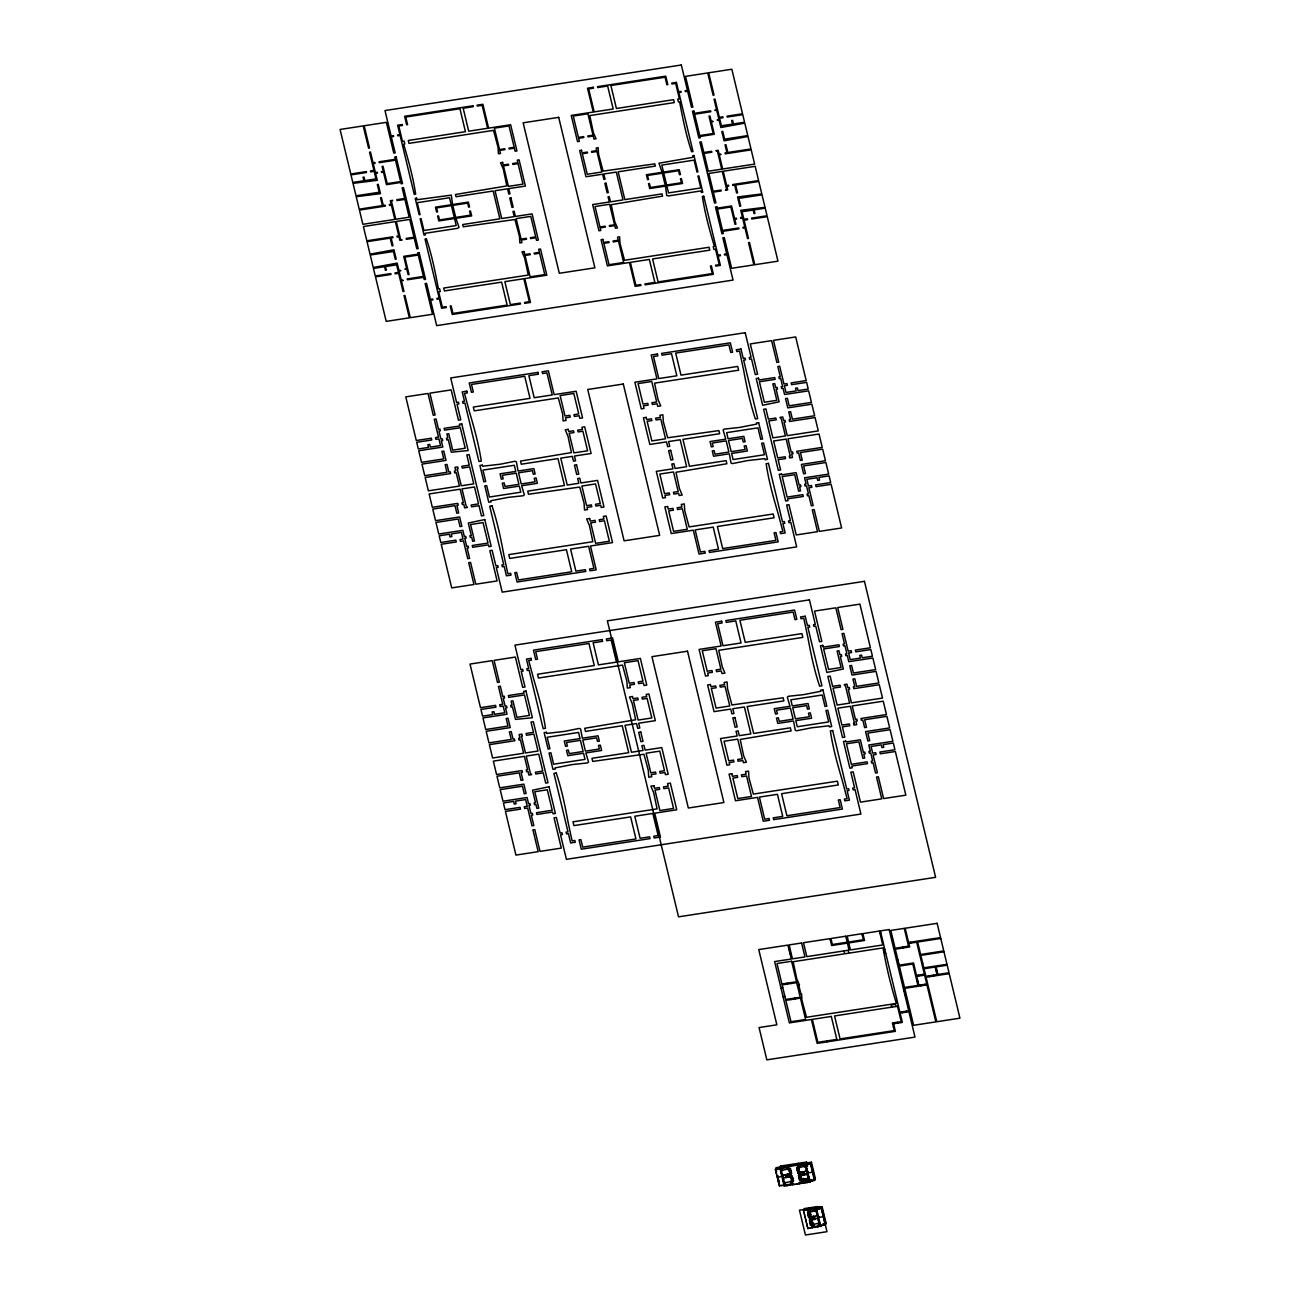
<?xml version="1.0" encoding="UTF-8"?>
<svg xmlns="http://www.w3.org/2000/svg" width="1300" height="1300" viewBox="0 0 1300 1300"><rect width="100%" height="100%" fill="white"/><g stroke="black" fill="none" stroke-linecap="round" stroke-linejoin="round"><path stroke-width="1.5" d="M792.74 1182.984L792.334 1183.91L779.35 1185.844L775.385 1169.366L776.23 1167.644L811.444 1162.233L815.392 1178.71L814.548 1180.432L801.58 1182.431L802.003 1181.57M775.791 1171.04L775.97 1171.82M776.214 1170.179L776.392 1170.959M777.303 1169.074L778.115 1168.944M777.725 1168.212L778.538 1168.082M776.279 1173.104L776.474 1173.884M807.592 1166.246L806.585 1162.054L780.65 1166.035L779.805 1167.774L784.192 1186.023L810.128 1182.041L810.761 1179.425L809.851 1181.164M776.783 1175.151L776.961 1175.931M780.894 1168.521L781.788 1166.783M781.235 1168.472L782.048 1168.342M781.658 1167.611L782.47 1167.481M782.6 1166.539L783.413 1166.409M778.212 1175.882L777.367 1177.605L782.421 1176.029M781.852 1169.659L781.43 1170.52L790.644 1168.31M780.91 1172.389L781.105 1173.169M781.722 1170.471L782.519 1170.358M777.774 1179.279L777.952 1180.059M785.379 1166.116L786.191 1165.986M778.261 1181.342L778.456 1182.122M778.684 1180.481L778.879 1181.245M782.194 1173.689L782.372 1174.469M778.765 1183.39L778.944 1184.17M783.023 1174.55L782.6 1175.411L791.83 1173.201M782.827 1176.37L783.023 1177.15M787.816 1165.856L787.442 1169.594L787.865 1168.733M787.247 1167.546L788.06 1167.416M787.686 1166.685L788.499 1166.555M779.35 1185.844L779.773 1184.983M783.673 1177.231L783.25 1178.092L792.464 1175.866M782.892 1180.628L783.087 1181.408M783.477 1179.035L783.656 1179.815M790.481 1165.32L791.294 1165.206M788.84 1169.382L789.262 1168.521M781.251 1185.551L782.064 1185.421M787.426 1173.884L787.654 1177.41L788.076 1176.549M787.41 1174.68L788.222 1174.55M791.082 1170.081L789.262 1171.154L789.685 1170.293M787.231 1175.688L787.426 1176.467M789.555 1171.121L790.367 1170.991M784.842 1182.122L784.42 1182.984L793.65 1180.774M789.051 1173.624L789.262 1177.166L789.685 1176.305M792.48 1178.515L791.082 1178.726L790.01 1171.641M784.712 1182.935L785.525 1182.821M789.88 1172.454L790.985 1171.722M783.981 1185.129L784.404 1184.267M790.725 1171.219L790.692 1172.324M784.03 1185.129L785.151 1184.398M788.044 1177.345L788.856 1177.231M784.192 1186.023L784.615 1185.161M785.33 1184.121L784.842 1184.999L780.942 1168.521M790.01 1174.274L790.433 1173.413M791.408 1171.414L789.587 1172.503M785.2 1184.95L786.012 1184.82M795.113 1164.621L795.925 1164.491M790.238 1175.233L790.433 1175.996M790.66 1176.955L791.082 1176.094M786.565 1185.665L787.378 1185.535M791.082 1178.726L791.505 1177.865M791.375 1178.694L792.188 1178.564M807.121 1170.845L797.891 1173.071L797.144 1167.303M797.908 1165.905L798.72 1165.791M798.33 1165.044L799.142 1164.914M790.871 1181.196L790.92 1184.072L791.359 1183.195M792.951 1183.878L792.529 1184.739L791.83 1179.197M789.344 1185.226L790.156 1185.112M791.7 1180.026L792.805 1179.295M792.545 1178.791L792.903 1177.654M797.566 1169.09L797.144 1169.951L798.525 1169.74L797.404 1165.06L798.249 1163.337L797.615 1165.954L810.582 1163.955L811.444 1162.233M798.102 1167.953L798.525 1167.091M800.069 1164.085L799.012 1165.743L799.484 1167.741L799.923 1166.88M800.199 1163.825L801.011 1163.711M792.512 1179.896L792.837 1178.19M797.209 1170.227L798.541 1169.171M791.83 1181.846L792.253 1180.985M793.227 1178.986L791.408 1180.075M797.891 1170.422L797.452 1171.284L799.273 1170.211M791.212 1184.024L792.025 1183.894M797.745 1171.235L798.558 1171.121M798.233 1169.789L798.947 1168.879M797.891 1173.071L798.314 1172.21M802.977 1163.403L803.79 1163.289M799.273 1172.86L799.695 1171.983M809.364 1177.556L808.503 1179.279L799.711 1180.644L798.525 1175.736L800.345 1174.664L800.767 1176.451L799.386 1176.663M799.5 1173.803L799.695 1174.582M794.446 1184.446L795.259 1184.332M803.936 1164.979L804.733 1164.865M804.359 1164.118L805.171 1163.987M801.092 1171.771L801.304 1175.314L801.742 1174.453M799.516 1177.979L799.484 1175.655L799.939 1177.118M799.061 1176.516L800.442 1176.305L800.442 1173.656M801.076 1172.584L801.889 1172.454M799.029 1177.8L799.809 1175.801L801.206 1175.574L800.767 1173.803L799.923 1175.525M804.408 1166.994L805.22 1166.864M806.585 1162.054L805.74 1163.776L810.128 1182.041M799.207 1178.58L799.809 1176.987M802.717 1171.528L802.929 1175.07L803.351 1174.193M805.903 1164.686L806.812 1162.947M796.754 1184.089L797.566 1183.975M800.361 1176.744L799.273 1178.856L801.515 1176.922L800.134 1177.134M800.491 1176.484L800.865 1175.444M799.565 1178.807L800.378 1178.694M799.988 1177.946L801.206 1175.574M805.935 1165.954L796.705 1168.164M801.71 1175.249L802.523 1175.119M802.523 1173.331L802.701 1174.111M800.8 1177.816L801.19 1176.776L799.549 1176.874M799.711 1180.644L800.556 1178.905L799.386 1174.014M807.869 1164.378L808.681 1164.247M808.291 1163.516L809.104 1163.386M799.077 1183.731L799.89 1183.618M807.852 1172.519L808.6 1178.271L801.19 1179.425L801.19 1176.776M801.092 1180.432L801.954 1178.694L802.636 1181.586M806.845 1168.408L807.04 1169.188M806.276 1169.984L806.455 1170.764M803.335 1178.483L802.961 1182.22L803.335 1178.483L800.556 1178.905M801.872 1182.382L802.685 1182.253M806.91 1172.665L807.105 1173.445M810.989 1165.629L811.184 1166.409M808.356 1172.047L807.934 1172.909L812.565 1172.194L813.41 1170.471M807.56 1175.33L807.739 1176.11M811.476 1167.693L811.671 1168.472M804.164 1182.951L804.976 1182.837M811.98 1169.74L812.159 1170.52M807.414 1179.457L808.226 1179.328M807.836 1178.596L808.941 1177.865M808.827 1176.646L808.649 1178.466M806.942 1182.529L807.755 1182.399M807.885 1181.456L808.697 1181.326M809.835 1179.555L808.99 1181.294L805.025 1164.816L805.886 1163.078L806.358 1165.092M812.971 1173.868L813.15 1174.648M813.459 1175.931L813.654 1176.711M811.834 1180.855L812.63 1180.725M813.962 1177.979L814.141 1178.759M821.259 1225.705L807.869 1228.565L803.481 1210.3L804.326 1208.578L817.294 1206.579L816.595 1209.211M803.936 1212.201L804.115 1212.981M805.383 1210.007L806.195 1209.878M805.805 1209.146L806.617 1209.016M804.472 1214.476L804.668 1215.256M805.025 1216.767L805.22 1217.547M809.169 1208.756L808.324 1210.479L821.291 1208.496L822.136 1206.757L809.169 1208.756L808.957 1207.862L808.129 1209.65L809.234 1214.265L807.836 1214.476L808.275 1213.615M817.814 1215.386L808.6 1217.596L807.836 1211.844M808.616 1210.43L809.429 1210.316M805.577 1219.043L805.773 1219.822M808.811 1212.494L809.234 1211.616M810.778 1208.626L809.705 1210.267L810.192 1212.266L810.615 1211.405M810.908 1208.366L811.72 1208.236M808.584 1214.947L808.161 1215.809L809.981 1214.736M809.656 1213.404L809.494 1215.321L809.591 1213.94M806.13 1221.318L806.309 1222.097M808.6 1217.596L809.023 1216.735M813.686 1207.944L814.499 1207.814M806.683 1223.609L806.861 1224.389M809.981 1217.385L810.404 1216.524M819.634 1222.959L810.404 1225.169L809.656 1219.4M810.209 1218.328L810.404 1219.108M814.629 1209.52L815.441 1209.39M811.801 1216.312L812.012 1219.839L812.435 1218.977M807.219 1225.884L807.414 1226.664M816.579 1207.619L815.734 1209.341L819.699 1225.819L820.121 1224.957M810.095 1221.188L809.656 1222.049L811.476 1220.976M810.631 1220.05L811.054 1219.189M817.294 1206.579L816.449 1208.318L820.836 1226.566M815.116 1211.519L815.929 1211.389M813.41 1216.053L813.637 1219.595L814.06 1218.734M810.404 1222.52L809.981 1223.381L811.801 1222.309M813.28 1216.881L814.092 1216.751M807.869 1228.565L808.291 1227.704M816.644 1210.479L807.414 1212.705M810.404 1225.169L810.842 1224.307M818.577 1208.903L819.374 1208.789M809.77 1228.273L810.582 1228.142M813.93 1219.546L814.742 1219.416M811.801 1224.957L812.224 1224.096M816.985 1214.525L817.164 1215.305M812.289 1227.021L812.711 1226.095M813.621 1223.885L813.67 1226.745L814.092 1225.884M812.565 1226.908L813.378 1226.794M812.923 1226.989L812.5 1227.85L811.379 1223.17M817.619 1217.19L817.814 1217.97M821.697 1210.154L821.876 1210.934M818.464 1218.051L809.234 1220.278M819.065 1216.572L818.642 1217.434L823.274 1216.719L824.119 1214.996M818.269 1219.871L818.447 1220.635M822.185 1212.217L822.38 1212.997M814.872 1227.476L815.685 1227.362M822.689 1214.281L822.867 1215.061M818.106 1223.983L818.919 1223.852M817.651 1227.054L818.464 1226.94M818.594 1225.981L819.406 1225.868M823.68 1218.392L823.859 1219.172M820.56 1225.689L821.048 1224.811M824.168 1220.456L824.363 1221.236M822.526 1225.38L823.339 1225.266M824.655 1222.52L824.85 1223.3M822.136 1206.757L826.101 1223.235L825.256 1224.957L812.289 1226.956M830.472 940.648L831.399 940.501M862.436 935.74L863.362 935.594M879.905 933.042L880.831 932.913M789.067 949.78L790.238 949.601M790.026 953.794L791.196 953.615M884.764 949.26L883.837 949.406L884.812 953.404L885.739 953.274M918.564 949.975L919.49 949.829M919.523 953.972L920.449 953.842M896.496 960.05L897.877 959.839M897.455 964.064L898.836 963.852M921.765 963.3L922.691 963.154M780.91 987.789L782.746 987.496M797.371 985.254L799.451 984.929L796.786 978.884L793.146 961.724L883.009 947.911C886.649 968.029 890.419 983.694 896.35 1003.454L806.504 1017.266L801.938 1000.252L801.596 993.834L799.5 994.159M922.724 967.314L923.65 967.167M936 970.596L936.926 970.45M783.055 996.694L784.891 996.401M916.987 981.37L917.914 981.224M903.874 990.779L905.271 990.568M904.833 994.776L906.23 994.565M929.533 995.605L930.459 995.459M930.491 999.619L931.417 999.472M893.555 1023.766L902.346 1022.417L900.104 1013.057L908.911 1011.709L915.005 1037.091L766.837 1059.858L759.07 1027.553L776.847 1024.822L758.761 949.585L787.946 945.1L791.294 959.01L774.621 961.577L789.36 1022.905L811.411 1019.509L817.131 1043.364L895.375 1031.339L893.344 1022.873M781.609 1167.059L780.504 1167.79L780.227 1166.896M781.186 1167.92L780.081 1168.651L780.65 1166.035M775.385 1169.366L788.352 1167.384L788.986 1164.751L788.158 1166.539L789.262 1171.154M800.02 1174.517L807.43 1173.38M798.525 1175.736L807.332 1174.388M798.964 1177.524L801.109 1177.215M799.37 1177.849L800.767 1177.638L801.19 1179.425M799.711 1177.995L801.092 1177.784L801.515 1179.555M808.941 1178.418L800.134 1179.766L798.947 1174.875M802.425 1180.693L807.43 1179.929M805.334 1181.05L814.97 1179.571L811.005 1163.094L775.808 1168.505L776.604 1171.804M798.509 1183.033L802.214 1182.447L801.791 1183.325L800.67 1178.645M807.219 1181.684L810.55 1181.18L810.339 1180.286M803.481 1210.3L821.714 1207.619L825.679 1224.096M809.819 1213.615L810.631 1213.501L809.526 1214.216M811.346 1221.789L812.451 1221.057L811.314 1222.894L811.411 1221.513M823.014 1223.706L826.101 1223.235M937.901 974.464L936.081 966.891L947.196 965.185L949.016 972.758L925.86 976.316L924.04 968.744L935.155 967.038L936.975 974.61M933.498 975.146L933.709 976.04M929.321 975.78L929.549 976.674M914.615 941.557L914.826 942.451M922.545 974.513L922.756 975.406M924.901 984.311L925.112 985.205M910.455 942.208L910.666 943.101M918.369 975.163L918.58 976.056M920.725 984.961L920.936 985.839M918.873 985.237L916.727 976.333L924.609 975.13L926.754 984.035L904.508 987.447L899.373 966.079L912.811 964.015L917.946 985.384M907.14 946.416L907.351 947.294M902.964 947.05L903.191 947.944M906.376 1011.173L906.587 1012.066M902.2 1011.806L902.428 1012.7M895.895 1006.525L895.359 1004.299L891.182 1004.932L891.719 1007.159M897.504 1022.239L897.715 1023.116M848.153 950.267L848.689 952.494M843.992 950.917L844.529 953.144M826.881 1040.943L827.092 1041.836M822.705 1041.576L822.916 1042.47M798.753 985.042L800.898 993.947M791.31 982.556L791.521 983.45M795.015 998.01L795.226 998.904M787.134 983.19L787.345 984.084M790.855 998.66L791.066 999.554M810.582 1163.955L814.548 1180.432M806.163 1162.915L806.374 1163.809M816.871 1207.44L817.082 1208.334M808.535 1176.76L809.413 1180.432M803.904 1172.145L804.554 1174.81M814.613 1216.67L815.262 1219.351M802.913 1179.344L803.4 1181.359M797.826 1164.199L798.038 1165.092M808.535 1208.724L808.746 1209.618M798.85 1171.072L800.345 1177.312M809.559 1215.597L811.054 1221.837M790.221 1169.171L791.408 1174.062M792.041 1176.744L793.227 1181.635M788.564 1165.629L788.645 1166.717M785.379 1174.989L786.029 1177.67M777.79 1176.744L779.383 1183.341M810.144 1214.947L810.956 1214.834L810.144 1214.947M811.964 1222.52L812.776 1222.406L811.964 1222.52M681.346 65L384.995 110.549L391.089 135.931L393.412 135.574L393.624 136.468L391.3 136.825L395.168 152.847L393.77 153.075L386.392 122.346L364.146 125.759L369.509 148.021L368.582 148.168L363.22 125.905L340.064 129.464L350.773 173.989L366.291 171.6L366.502 172.494L350.984 174.882L352.804 182.455L363.919 180.749L363.074 177.19L364 177.044L364.845 180.602L375.96 178.896L374.14 171.324L370.679 171.86L370.451 170.966L373.929 170.43L369.541 152.181L370.467 152.035L373.035 162.727L374.887 162.435L375.099 163.329L373.246 163.605L375.391 172.51L377.244 172.234L377.455 173.127L375.602 173.404L377.276 180.326L353.015 183.349L356.021 195.812L379.178 192.254L377.309 184.486L378.235 184.34L380.477 193.668L356.233 196.706L359.223 209.17L382.395 205.611L380.51 197.811L381.436 197.665L383.321 205.465L385.174 205.189L385.385 206.082L359.45 210.064L362.863 224.315L394.826 219.391L391.398 205.156L389.545 205.433L389.334 204.539L391.186 204.263L390.325 200.704L392.649 200.346L391.479 201.451L395.752 219.261L409.191 217.197L404.901 199.388L397.036 200.59L396.809 199.696L404.69 198.494L402.123 187.801L403.504 187.59L418.177 248.592L416.78 248.804L414.213 238.127L406.348 239.33L406.136 238.436L414.001 237.234L409.727 219.424L396.289 221.488L400.562 239.297L402.171 239.98L399.864 240.321L399.002 236.762L397.15 237.055L396.939 236.161L398.791 235.869L395.363 221.618L363.399 226.541L366.827 240.793L392.762 236.795L392.974 237.689L391.121 237.981L393.006 245.781L392.08 245.928L390.195 238.111L367.039 241.686L370.045 254.15L393.965 249.779L396.207 259.106L395.281 259.252L393.412 251.485L370.256 255.044L373.246 267.507L397.166 263.12L398.84 270.043L400.904 270.644L399.051 270.936L401.196 279.841L403.26 280.442L401.408 280.719L403.975 291.411L403.049 291.558L398.661 273.293L395.184 273.829L394.973 272.935L398.45 272.399L396.63 264.842L385.515 266.549L386.36 270.108L385.434 270.254L384.589 266.695L373.457 268.401L375.277 275.974L390.796 273.585L391.007 274.479L375.505 276.851L386.197 321.392L409.354 317.834L404.007 295.555L404.934 295.425L410.28 317.688L432.526 314.275L425.132 283.546L426.53 283.335L430.381 299.358L432.689 299L432.9 299.894L430.593 300.251L436.686 325.634L733.038 280.085L726.944 254.703L724.62 255.06L724.409 254.166L726.716 253.809L722.865 237.77L724.262 237.559L731.64 268.287L753.886 264.875L748.524 242.613L749.45 242.466L754.812 264.729L777.969 261.17L767.26 216.645L751.741 219.018L751.53 218.14L767.049 215.751L765.229 208.179L754.114 209.885L754.959 213.444L754.033 213.59L753.188 210.031L742.072 211.738L743.892 219.31L747.354 218.774L747.581 219.668L744.104 220.204L748.491 238.453L747.565 238.599L744.997 227.906L743.145 228.199L742.934 227.305L744.786 227.012L742.641 218.107L740.789 218.4L740.577 217.506L742.43 217.23L740.756 210.307L765.017 207.285L762.011 194.821L738.855 198.38L740.724 206.148L739.798 206.294L737.555 196.966L761.8 193.928L758.81 181.464L735.637 185.023L737.523 192.822L736.596 192.969L734.711 185.169L732.859 185.445L732.648 184.551L758.582 180.57L755.17 166.319L723.206 171.226L726.635 185.477L728.488 185.201L728.699 186.095L726.846 186.371L727.707 189.93L725.384 190.287L726.554 189.183L722.28 171.373L708.841 173.436L713.131 191.246L720.996 190.044L721.224 190.938L713.342 192.14L715.91 202.832L714.529 203.044L699.855 142.041L701.253 141.83L703.82 152.506L711.685 151.304L711.896 152.197L704.031 153.4L708.305 171.21L721.744 169.146L717.454 151.336L715.861 150.654L718.169 150.296L719.03 153.871L721.094 154.472L719.241 154.749L722.67 169L754.634 164.093L751.205 149.841L725.27 153.839L725.059 152.945L726.911 152.653L725.026 144.852L725.952 144.706L727.837 152.506L750.994 148.947L747.988 136.484L724.067 140.839L721.825 131.528L722.751 131.381L724.62 139.149L747.776 135.59L744.786 123.126L720.866 127.514L719.192 120.591L717.129 119.99L718.981 119.697L716.836 110.793L714.773 110.191L716.625 109.899L714.058 99.222L714.984 99.076L719.371 117.341L722.849 116.805L723.06 117.699L719.582 118.219L721.403 125.791L732.517 124.085L731.673 120.526L732.599 120.38L733.444 123.939L744.559 122.233L742.755 114.66L727.236 117.049L727.009 116.155L742.528 113.782L731.835 69.241L708.663 72.8L714.025 95.062L713.099 95.209L707.736 72.946L685.506 76.359L692.9 107.088L691.503 107.299L687.651 91.276L685.344 91.634L685.133 90.74L687.44 90.382L681.346 65M472.907 105.804L404.625 116.301L406.656 124.767L407.582 124.621L405.762 117.049L459.924 108.729L465.449 131.69L408.281 140.481L408.964 143.374L493.496 130.374L498.062 147.388L498.404 153.806L500.5 153.481L499.753 150.426L504.985 149.63L504.774 148.736L499.541 149.532L494.406 128.164L509.015 125.921L514.166 147.29L508.934 148.086L509.145 148.98L514.378 148.184L515.109 151.239L516.945 150.946L510.64 124.735L488.589 128.131L482.869 104.276L477.084 105.17L477.295 106.064L482.154 105.316L487.663 128.278L468.699 131.186L463.174 108.225L473.119 106.697L472.907 105.804M593.32 87.295L587.535 88.189L593.271 112.044L571.22 115.424L577.525 141.635L579.361 141.359L578.63 138.304L583.846 137.507L583.635 136.614L578.403 137.41L573.267 116.041L587.892 113.799L593.028 135.168L587.795 135.964L588.023 136.857L593.239 136.061L593.97 139.116L596.05 138.791L593.401 132.73L589.761 115.586L674.278 102.586L673.595 99.694L616.411 108.485L610.903 85.524L665.064 77.204L666.884 84.776L667.81 84.63L665.779 76.164L597.496 86.661L597.707 87.555L607.653 86.028L613.178 108.989L594.197 111.897L588.673 88.936L593.531 88.189L593.32 87.295M402.285 124.524L397.654 125.222L399.896 134.582L397.572 134.94L397.8 135.834L400.108 135.476L414.261 194.366L415.659 194.155C413.059 177.011 408.834 161.98 403.65 144.186L404.804 144.007L404.105 141.115L402.48 141.375L398.791 125.986L402.496 125.401L402.285 124.524M676.39 82.388L671.759 83.103L671.97 83.98L675.675 83.411L679.38 98.8L677.755 99.06L678.454 101.953L679.608 101.774C683.036 119.827 686.075 135.037 691.616 151.743L693.014 151.531L678.86 92.625L681.168 92.267L680.956 91.374L678.633 91.731L676.39 82.388M558.707 117.358L523.153 122.817L559.309 273.276L594.88 267.816L558.707 117.358M396.126 156.861L394.729 157.072L395.265 159.299L379.064 161.801L379.275 162.679L395.493 160.192L400.627 181.561L387.189 183.625L383.012 166.27L382.086 166.416L383.273 171.308L381.42 171.584L381.631 172.477L383.484 172.201L386.474 184.665L400.839 182.455L401.164 183.787L402.545 183.576L396.126 156.861M693.859 111.101L692.477 111.312L698.896 138.028L700.278 137.816L699.969 136.484L714.317 134.274L711.327 121.81L713.18 121.517L711.116 120.916L709.93 116.009L709.004 116.155L713.18 133.526L699.741 135.59L694.606 114.221L710.824 111.719L710.613 110.825L694.395 113.327L693.859 111.101M502.629 162.386L500.549 162.711L503.214 168.756L506.854 185.916L455.471 194.496L456.007 196.722L493.188 191.019L499.866 218.822L462.702 224.543L463.239 226.769L514.93 219.505L519.496 236.519L519.837 242.938L521.918 242.613L521.3 240.012L526.516 239.2L526.305 238.306L521.072 239.119L516.149 218.627L530.774 216.385L535.697 236.876L530.465 237.672L530.676 238.566L535.909 237.754L536.526 240.37L538.363 240.078L532.074 213.882L515.401 216.434L514.134 211.217L512.98 211.396L514.231 216.613L501.719 218.546L495.04 190.726L507.552 188.809L508.804 194.025L509.974 193.846L508.706 188.63L525.379 186.062L519.09 159.851L517.254 160.144L517.871 162.744L512.655 163.556L512.866 164.434L518.082 163.638L523.006 184.129L508.398 186.371L503.474 165.88L508.69 165.084L508.479 164.19L503.262 165.002L502.629 162.386M581.506 150.264L579.67 150.54L585.959 176.751L602.631 174.2L603.899 179.416L605.053 179.237L603.801 174.005L616.314 172.088L622.992 199.907L610.48 201.825L609.229 196.609L608.059 196.787L609.326 202.004L592.654 204.571L598.942 230.766L600.779 230.49L600.161 227.89L605.378 227.078L605.166 226.184L599.95 226.996L595.026 206.505L609.635 204.263L614.559 224.754L609.326 225.55L609.554 226.444L614.77 225.631L615.404 228.248L617.484 227.922L614.819 221.861L611.179 204.718L662.561 196.121L662.025 193.895L624.845 199.615L618.166 171.811L655.33 166.091L654.794 163.865L603.102 171.112L598.536 154.115L598.195 147.696L596.115 148.021L596.733 150.621L591.516 151.434L591.727 152.311L596.96 151.515L601.884 172.006L587.259 174.249L582.335 153.757L587.567 152.961L587.356 152.067L582.124 152.88L581.506 150.264M416.618 198.169L415.236 198.38L419.169 214.727L420.095 214.597L417.219 202.686L449.524 197.73L451.214 204.734L435.468 207.155L436.637 212.046L437.564 211.9L436.605 207.903L451.425 205.627L454.317 217.636L439.497 219.928L438.523 215.914L437.596 216.06L438.782 220.951L454.529 218.53L456.219 225.534L423.914 230.506L421.054 218.595L420.128 218.741L424.06 235.089L425.441 234.877L425.067 233.318L457.486 228.345L459.062 227.403L455.91 218.319L471.673 215.898L470.486 211.006L469.56 211.136L470.519 215.15L455.699 217.425L452.806 205.4L467.642 203.125L468.601 207.139L469.527 206.993L468.341 202.101L452.595 204.523L451.311 195.146L416.991 199.729L416.618 198.169M693.972 155.529L692.591 155.756L692.965 157.3L658.97 163.231L662.106 172.315L646.36 174.736L647.546 179.627L648.472 179.481L647.514 175.484L662.334 173.209L665.226 185.218L650.39 187.509L649.431 183.495L648.505 183.641L649.691 188.532L665.438 186.111L666.721 195.487L668.622 195.894L701.041 190.905L701.415 192.465L702.796 192.254L698.864 175.89L697.938 176.036L700.798 187.947L668.509 192.904L666.819 185.9L682.565 183.479L681.395 178.588L680.469 178.718L681.428 182.731L666.608 185.006L663.715 172.981L678.535 170.706L679.51 174.72L680.436 174.574L679.25 169.683L663.504 172.104L661.814 165.1L694.119 160.127L696.979 172.039L697.905 171.893L693.972 155.529M510.933 197.86L509.762 198.039L512.005 207.382L513.175 207.204L510.933 197.86M606.028 183.235L604.858 183.414L607.1 192.774L608.27 192.595L606.028 183.235M426.416 238.891L425.019 239.102L439.173 298.009L436.865 298.366L437.076 299.26L439.384 298.902L441.642 308.246L446.274 307.531L446.062 306.637L442.358 307.223L438.652 291.834L440.277 291.574L439.579 288.681L438.425 288.86C434.996 270.79 431.957 255.596 426.416 238.891M703.771 196.251L702.374 196.479C704.974 213.623 709.199 228.654 714.383 246.447L713.229 246.626L713.928 249.519L715.553 249.259L719.241 264.648L715.536 265.216L715.747 266.11L720.379 265.395L718.136 256.051L720.46 255.694L720.233 254.8L717.925 255.158L703.771 196.251M419.136 252.606L417.755 252.818L418.064 254.15L403.715 256.36L406.705 268.824L404.852 269.116L406.916 269.717L408.102 274.609L409.029 274.479L404.852 257.108L418.291 255.044L423.426 276.412L407.209 278.915L407.42 279.793L423.637 277.306L424.174 279.533L425.555 279.321L419.136 252.606M716.869 206.83L715.488 207.058L721.906 233.773L723.304 233.561L722.767 231.335L738.969 228.832L738.758 227.939L722.54 230.441L717.405 209.056L730.844 206.993L735.02 224.364L735.946 224.217L734.76 219.326L736.613 219.034L736.401 218.156L734.549 218.432L731.559 205.969L717.194 208.179L716.869 206.83M524.062 251.518L521.983 251.842L524.631 257.904L528.271 275.048L443.739 288.048L444.438 290.94L501.621 282.149L507.13 305.11L452.969 313.43L451.149 305.858L450.223 306.004L452.254 314.47L520.536 303.973L520.325 303.079L510.38 304.606L504.855 281.645L523.835 278.736L529.36 301.697L524.501 302.445L524.712 303.322L530.497 302.445L524.761 278.59L546.812 275.194L540.508 248.999L538.671 249.275L539.403 252.33L534.186 253.126L534.398 254.02L539.614 253.224L544.765 274.592L530.14 276.835L525.005 255.466L530.238 254.654L530.01 253.776L524.794 254.572L524.062 251.518M602.924 239.395L601.087 239.688L607.392 265.882L629.444 262.502L635.164 286.358L640.949 285.464L640.738 284.57L635.879 285.317L630.37 262.356L649.334 259.447L654.859 282.392L644.914 283.936L645.125 284.814L713.408 274.316L711.376 265.866L710.45 266.012L712.27 273.569L658.092 281.905L652.584 258.944L709.751 250.153L709.069 247.26L624.536 260.26L619.97 243.246L619.629 236.828L617.533 237.153L618.28 240.207L613.048 241.004L613.259 241.898L618.491 241.101L623.626 262.47L609.017 264.713L603.866 243.344L609.099 242.547L608.887 241.654L603.655 242.45L602.924 239.395M745.209 332.702L450.71 377.959L456.593 402.447L458.445 402.171L458.884 403.959L457.031 404.235L460.769 419.819L458.461 420.176L451.181 389.902L429.878 393.169L435.126 414.993L433.274 415.269L428.025 393.461L405.795 396.874L416.276 440.521L431.34 438.198L431.762 439.985L416.715 442.293L418.308 448.971L428.496 447.411L427.863 444.73L429.715 444.454L430.349 447.119L440.538 445.559L438.945 438.88L435.923 439.335L435.5 437.564L438.506 437.093L434.233 419.282L436.085 419.006L438.539 429.244L439.936 429.032L440.359 430.804L438.977 431.015L440.895 439.043L442.293 438.831L442.715 440.602L441.334 440.814L442.829 447.054L418.746 450.759L421.525 462.329L443.755 458.916L441.935 451.344L443.788 451.067L446.03 460.411L421.948 464.116L424.743 475.686L446.973 472.274L445.152 464.701L447.005 464.425L448.825 471.997L450.206 471.77L450.645 473.558L425.165 477.474L428.382 490.831L459.404 486.07L456.202 472.696L454.805 472.924L454.382 471.136L455.764 470.925L454.919 467.366L457.698 466.927L458.12 468.715L457.194 468.861L461.256 485.777L473.769 483.86L469.69 466.927L462.28 468.065L461.858 466.294L469.267 465.156L466.814 454.902L469.121 454.561L483.795 515.564L481.471 515.921L479.017 505.668L471.608 506.821L471.169 505.034L478.579 503.896L474.516 486.98L462.004 488.898L466.082 505.814L467.431 507.455L464.652 507.878L463.791 504.319L462.41 504.53L461.971 502.759L463.369 502.531L460.151 489.174L429.13 493.951L432.331 507.309L457.811 503.392L458.234 505.18L456.852 505.391L458.673 512.964L456.82 513.24L455 505.668L432.77 509.096L435.549 520.666L459.631 516.961L461.874 526.321L460.021 526.597L458.201 519.025L435.971 522.454L438.75 534.024L462.849 530.319L464.344 536.559L465.725 536.347L466.164 538.119L464.766 538.346L466.7 546.358L468.081 546.146L468.52 547.918L467.122 548.129L469.593 558.383L467.74 558.659L463.45 540.849L460.444 541.32L460.005 539.533L463.027 539.061L461.419 532.383L451.23 533.959L451.864 536.624L450.011 536.916L449.378 534.235L439.189 535.811L440.798 542.49L455.845 540.166L456.267 541.954L441.22 544.261L451.718 587.909L473.948 584.496L468.699 562.673L470.551 562.38L475.8 584.204L497.104 580.938L489.824 550.648L492.131 550.29L495.885 565.874L497.738 565.597L498.16 567.369L496.308 567.661L502.206 592.15L796.689 546.878L790.806 522.389L788.954 522.681L788.531 520.894L790.384 520.617L786.63 505.034L788.954 504.676L796.234 534.95L817.538 531.684L812.289 509.86L814.141 509.567L819.39 531.391L841.62 527.979L831.122 484.331L816.075 486.655L815.653 484.868L830.7 482.56L829.091 475.881L818.903 477.441L819.553 480.106L817.7 480.399L817.05 477.718L806.861 479.294L808.47 485.973L811.476 485.501L811.899 487.289L808.892 487.76L813.183 505.57L811.33 505.846L808.86 495.609L807.479 495.82L807.04 494.032L808.438 493.821L806.504 485.81L805.122 486.021L804.684 484.25L806.081 484.023L804.586 477.799L828.669 474.094L825.89 462.507L803.644 465.936L805.464 473.509L803.611 473.785L801.369 464.441L825.451 460.736L822.673 449.15L800.442 452.579L802.262 460.151L800.41 460.427L798.59 452.855L797.192 453.066L796.77 451.295L822.25 447.379L819.033 434.021L787.995 438.782L791.212 452.14L792.594 451.929L793.033 453.716L791.635 453.927L792.496 457.486L789.717 457.909L789.295 456.137L790.221 455.991L786.142 439.075L773.646 440.993L777.709 457.909L785.119 456.771L785.541 458.559L778.131 459.696L780.601 469.934L778.278 470.291L763.62 409.289L765.928 408.931L768.398 419.169L775.808 418.031L776.23 419.819L768.82 420.956L772.899 437.872L785.395 435.955L781.332 419.039L779.967 417.398L782.746 416.959L783.608 420.534L785.005 420.323L785.428 422.094L784.046 422.305L787.247 435.663L818.285 430.901L815.067 417.544L789.604 421.46L789.165 419.673L790.562 419.461L788.742 411.889L790.595 411.613L792.415 419.169L814.645 415.756L811.866 404.186L787.767 407.875L785.525 398.531L787.378 398.239L789.197 405.811L811.428 402.399L808.649 390.829L784.566 394.517L783.071 388.294L781.674 388.505L781.251 386.717L782.633 386.506L780.715 378.495L779.317 378.706L778.895 376.919L780.276 376.707L777.822 366.47L779.675 366.178L783.949 384.004L786.971 383.533L787.394 385.32L784.387 385.775L785.996 392.454L796.185 390.894L795.535 388.213L797.387 387.936L798.038 390.601L808.226 389.041L806.617 382.363L791.554 384.67L791.131 382.899L806.179 380.575L795.697 336.944L773.467 340.356L778.716 362.18L776.864 362.456L771.615 340.649L750.311 343.915L757.591 374.205L755.267 374.546L751.53 358.963L749.678 359.255L749.239 357.467L751.091 357.191L745.209 332.702M537.956 372.401L469.202 382.964L471.461 392.324L473.314 392.031L471.494 384.459L524.729 376.285L530.026 398.352L473.314 407.062L474.224 410.849L558.301 397.93L562.656 414.05L563.095 420.907L566.101 420.452L565.484 417.836L570.245 417.105L569.806 415.317L565.045 416.049L560.121 395.574L573.82 393.461L578.744 413.952L573.983 414.684L574.405 416.471L579.166 415.74L579.8 418.34L582.562 417.918L576.144 391.267L554.109 394.648L548.372 370.809L542.116 371.767L542.555 373.539L546.942 372.873L552.24 394.94L534.202 397.719L528.889 375.635L538.379 374.189L537.956 372.401M657.442 354.039L651.186 354.998L656.923 378.852L634.871 382.233L641.29 408.882L644.053 408.46L643.419 405.86L648.18 405.129L647.758 403.341L642.996 404.072L638.072 383.598L651.755 381.485L656.679 401.976L651.918 402.707L652.34 404.479L657.101 403.748L657.735 406.364L660.741 405.892L657.979 399.392L654.55 383.142L738.611 370.207L737.701 366.421L680.989 375.148L675.691 353.08L728.926 344.89L730.746 352.463L732.599 352.186L730.356 342.826L661.602 353.389L662.041 355.176L671.515 353.714L676.829 375.781L658.775 378.56L653.477 356.493L657.865 355.826L657.442 354.039M466.863 391.186L462.231 391.885L464.474 401.245L462.621 401.521L463.044 403.309L464.896 403.033L478.952 461.484L481.276 461.126C478.692 444.145 474.532 429.146 469.365 411.596L464.506 393.396L467.285 392.957L466.863 391.186M740.967 349.05L736.336 349.765L736.775 351.536L739.554 351.114L743.486 369.46C746.817 387.286 749.905 402.447 755.381 418.99L757.705 418.632L743.649 360.181L745.501 359.889L745.079 358.118L743.226 358.394L740.967 349.05M623.301 384.02L587.73 389.48L624.114 540.832L659.669 535.372L623.301 384.02M461.744 423.832L459.42 424.19L459.843 425.961L444.096 428.382L444.535 430.17L460.281 427.749L465.205 448.224L452.692 450.157L448.744 433.68L446.891 433.956L447.85 437.97L446.452 438.181L446.891 439.969L448.273 439.757L451.279 452.221L468.163 450.548L461.744 423.832M758.55 378.202L756.226 378.56L762.661 405.275L779.122 401.83L776.116 389.35L777.514 389.139L777.075 387.368L775.694 387.579L774.719 383.565L772.866 383.858L776.831 400.335L764.335 402.252L759.411 381.761L775.158 379.34L774.719 377.569L758.972 379.99L758.55 378.202M568.246 429.358L565.24 429.812L568.003 436.312L571.431 452.579L520.52 461.094L521.267 464.214L557.976 458.575L564.444 485.485L527.735 491.124L528.483 494.244L579.719 487.061L584.074 503.181L584.529 510.039L587.535 509.584L587.015 507.423L591.776 506.691L591.337 504.904L586.592 505.635L581.88 486.038L595.562 483.941L600.275 503.539L595.514 504.27L595.936 506.041L600.697 505.31L601.217 507.471L603.98 507.049L597.577 480.399L580.905 482.966L579.751 478.189L577.655 478.497L578.809 483.275L567.239 485.062L560.755 458.136L572.341 456.365L573.495 461.142L575.575 460.817L574.438 456.04L591.11 453.473L584.691 426.823L581.929 427.245L582.449 429.406L577.704 430.137L578.126 431.925L582.887 431.194L587.6 450.791L573.901 452.887L569.189 433.29L573.95 432.559L573.528 430.788L568.766 431.519L568.246 429.358M646.181 417.365L643.419 417.804L649.837 444.454L666.51 441.886L667.648 446.664L669.744 446.339L668.59 441.561L680.176 439.79L686.644 466.7L675.074 468.488L673.92 463.71L671.824 464.035L672.977 468.812L656.305 471.364L662.707 498.03L665.47 497.608L664.95 495.43L669.711 494.699L669.289 492.927L664.528 493.659L659.815 474.061L673.497 471.965L678.21 491.546L673.449 492.277L673.871 494.065L678.633 493.334L679.153 495.495L682.175 495.04L679.413 488.524L675.984 472.274L726.879 463.759L726.131 460.639L689.423 466.277L682.955 439.368L719.664 433.712L718.916 430.593L667.68 437.775L663.325 421.655L662.886 414.798L659.88 415.269L660.4 417.43L655.639 418.161L656.061 419.949L660.822 419.218L665.535 438.799L651.836 440.911L647.14 421.314L651.901 420.582L651.462 418.811L646.701 419.543L646.181 417.365M482.235 465.14L479.911 465.497L483.844 481.845L485.696 481.552L482.95 470.096L514.329 465.286L515.791 471.396L500.045 473.817L501.329 479.164L503.181 478.871L502.32 475.312L516.214 473.168L518.895 484.299L505.001 486.444L504.14 482.885L502.288 483.161L503.571 488.507L519.317 486.086L520.796 492.196L489.418 497.023L486.671 485.566L484.819 485.859L488.735 502.206L491.059 501.849L490.799 500.727L508.235 497.364L523.217 495.755L524.322 494.894L521.641 485.729L537.387 483.308L536.104 477.961L534.251 478.254L535.113 481.812L521.202 483.957L518.538 472.81L532.431 470.681L533.293 474.24L535.145 473.964L533.861 468.618L518.099 471.039L516.344 461.744L514.93 461.256L500.256 464.214L482.495 466.245L482.235 465.14M758.664 422.646L756.34 423.004L756.616 424.109L739.18 427.489L724.197 429.098L723.092 429.959L725.774 439.124L710.028 441.545L711.311 446.875L713.164 446.599L712.303 443.04L726.196 440.895L728.878 452.026L714.984 454.171L714.122 450.596L712.27 450.889L713.554 456.235L729.3 453.814L731.055 463.109L732.485 463.58L747.142 460.639L764.904 458.608L765.18 459.712L767.488 459.355L763.555 443.007L761.702 443.284L764.465 454.74L733.086 459.566L731.624 453.456L747.37 451.035L746.086 445.689L744.234 445.981L745.079 449.54L731.185 451.669L728.504 440.538L742.414 438.409L743.259 441.968L745.111 441.691L743.827 436.345L728.081 438.766L726.619 432.656L757.981 427.83L760.744 439.286L762.596 438.994L758.664 422.646M576.55 464.831L574.454 465.14L576.696 474.5L578.793 474.175L576.55 464.831M670.702 450.352L668.622 450.677L670.865 460.021L672.961 459.696L670.702 450.352M492.017 505.863L489.71 506.22L503.75 564.671L501.898 564.947L502.336 566.735L504.189 566.442L506.431 575.803L511.062 575.087L510.64 573.316L507.861 573.739L503.929 555.376C500.598 537.55 497.494 522.405 492.017 505.863M768.446 463.369L766.139 463.726C768.722 480.707 772.866 495.706 778.034 513.24L782.892 531.456L780.114 531.879L780.553 533.666L785.184 532.951L782.925 523.608L784.778 523.315L784.355 521.544L782.503 521.82L768.446 463.369M484.754 519.561L468.293 523.023L471.282 535.486L469.901 535.697L470.324 537.485L471.721 537.274L472.68 541.271L474.532 540.995L470.567 524.517L483.08 522.6L488.004 543.075L472.257 545.496L472.68 547.284L488.426 544.863L488.865 546.65L491.173 546.293L484.754 519.561M781.56 473.948L779.253 474.305L785.671 501.02L787.979 500.663L787.556 498.875L803.303 496.454L802.88 494.683L787.134 497.104L782.21 476.613L794.706 474.695L798.671 491.173L800.524 490.88L799.565 486.882L800.946 486.671L800.524 484.884L799.126 485.095L796.136 472.631L781.771 474.841L781.56 473.948M589.68 518.489L586.658 518.944L589.42 525.444L592.849 541.71L508.788 554.629L509.698 558.415L566.41 549.705L571.724 571.773L518.472 579.946L516.653 572.39L514.8 572.666L517.059 582.026L585.796 571.447L585.374 569.676L575.884 571.122L570.586 549.055L588.624 546.293L593.938 568.36L589.534 569.026L589.972 570.814L596.212 569.855L590.476 546L612.528 542.62L606.125 515.954L603.363 516.376L603.98 518.992L599.235 519.724L599.658 521.511L604.419 520.764L609.342 541.255L595.66 543.367L590.736 522.876L595.481 522.145L595.059 520.358L590.298 521.089L589.68 518.489M667.615 506.512L664.852 506.935L671.255 533.585L693.306 530.189L699.043 554.044L705.283 553.085L704.86 551.298L700.456 551.98L695.159 529.913L713.212 527.134L718.51 549.201L709.02 550.664L709.459 552.451L778.196 541.872L775.954 532.529L774.101 532.805L775.921 540.378L722.686 548.567L717.372 526.5L774.085 517.774L773.175 513.988L689.114 526.923L684.759 510.802L684.304 503.945L681.298 504.4L681.931 507.016L677.17 507.747L677.592 509.519L682.354 508.788L687.278 529.279L673.595 531.375L668.671 510.9L673.433 510.169L672.994 508.381L668.233 509.113L667.615 506.512M864.451 581.327L607.376 620.847L678.535 916.841L935.61 877.321L864.451 581.327M809.429 599.869L514.93 645.141L520.829 669.63L522.681 669.354L523.104 671.125L521.251 671.418L525.005 687.001L522.681 687.359L515.401 657.069L494.098 660.351L499.346 682.175L497.494 682.451L492.245 660.644L470.015 664.056L480.496 707.688L495.56 705.38L495.983 707.168L480.935 709.475L482.544 716.154L492.733 714.594L492.082 711.913L493.935 711.636L494.585 714.301L504.774 712.741L503.165 706.062L500.159 706.517L499.72 704.73L502.743 704.275L498.452 686.465L500.305 686.173L502.775 696.426L504.156 696.199L504.579 697.986L503.198 698.197L505.131 706.225L506.512 705.997L506.935 707.785L505.554 707.996L507.049 714.236L482.966 717.941L485.745 729.511L507.975 726.099L506.155 718.526L508.007 718.234L510.266 727.594L486.184 731.299L488.962 742.869L511.192 739.456L509.372 731.884L511.225 731.591L513.045 739.164L514.426 738.952L514.865 740.74L489.385 744.656L492.602 758.014L523.624 753.236L520.423 739.879L519.025 740.09L518.602 738.319L520 738.108L519.139 734.533L521.918 734.11L522.34 735.898L521.414 736.028L525.476 752.96L537.989 751.026L533.926 734.11L526.516 735.247L526.077 733.476L533.488 732.339L531.034 722.085L533.341 721.727L548.015 782.746L545.691 783.104L543.238 772.85L535.827 773.988L535.389 772.216L542.799 771.079L538.736 754.146L526.24 756.08L530.303 772.996L531.651 774.637L528.872 775.06L528.028 771.501L526.63 771.712L526.207 769.925L527.589 769.714L524.387 756.356L493.35 761.134L496.551 774.491L522.031 770.575L522.454 772.346L521.072 772.574L522.892 780.13L521.04 780.423L519.22 772.85L496.99 776.262L499.769 787.849L523.851 784.144L526.11 793.488L524.258 793.78L522.438 786.207L500.191 789.62L502.986 801.206L527.069 797.501L528.564 803.741L529.961 803.53L530.384 805.301L528.986 805.512L530.92 813.54L532.317 813.312L532.74 815.1L531.342 815.311L533.812 825.565L531.96 825.841L527.67 808.031L524.664 808.486L524.241 806.715L527.247 806.244L525.639 799.565L515.45 801.141L516.1 803.806L514.247 804.099L513.597 801.418L503.409 802.994L505.017 809.673L520.065 807.349L520.504 809.136L505.44 811.444L515.938 855.091L538.168 851.663L532.919 829.855L534.771 829.562L540.02 851.386L561.324 848.104L554.044 817.83L556.367 817.472L560.105 833.056L561.957 832.78L562.396 834.551L560.544 834.844L566.426 859.333L860.925 814.06L855.026 789.571L853.174 789.864L852.751 788.076L854.604 787.784L850.85 772.2L853.174 771.842L860.454 802.133L881.758 798.85L876.509 777.043L878.361 776.75L883.61 798.574L905.84 795.161L895.359 751.514L880.295 753.821L879.873 752.05L894.92 749.726L893.311 743.048L883.123 744.624L883.773 747.289L881.92 747.581L881.27 744.9L871.081 746.476L872.69 753.155L875.696 752.684L876.135 754.471L873.112 754.926L877.403 772.736L875.55 773.029L873.08 762.791L871.699 763.003L871.26 761.215L872.658 761.004L870.724 752.992L869.342 753.204L868.92 751.416L870.301 751.205L868.806 744.981L892.889 741.276L890.11 729.69L867.88 733.119L869.7 740.675L867.847 740.967L865.589 731.608L889.671 727.919L886.892 716.332L864.663 719.745L866.483 727.317L864.63 727.61L862.81 720.038L861.413 720.249L860.99 718.477L886.47 714.561L883.252 701.188L852.215 705.965L855.432 719.322L856.83 719.111L857.252 720.899L855.855 721.11L856.716 724.669L853.938 725.091L853.515 723.32L854.441 723.174L850.362 706.258L837.866 708.175L841.929 725.091L849.339 723.954L849.778 725.741L842.367 726.879L844.821 737.116L842.514 737.474L827.84 676.471L830.164 676.114L832.617 686.351L840.028 685.214L840.466 687.001L833.04 688.139L837.119 705.055L849.615 703.137L845.553 686.205L844.204 684.58L846.983 684.141L847.827 687.7L849.225 687.489L849.648 689.276L848.266 689.488L851.467 702.845L882.505 698.084L879.288 684.726L853.824 688.642L853.385 686.855L854.783 686.644L852.962 679.071L854.815 678.779L856.635 686.351L878.865 682.939L876.086 671.352L852.004 675.058L849.745 665.714L851.597 665.421L853.417 672.994L875.664 669.581L872.869 657.995L848.786 661.7L847.291 655.476L845.894 655.688L845.471 653.9L846.869 653.689L844.935 645.678L843.538 645.889L843.115 644.101L844.513 643.89L842.042 633.653L843.895 633.36L848.185 651.17L851.191 650.715L851.614 652.503L848.608 652.957L850.216 659.636L860.405 658.076L859.755 655.395L861.608 655.119L862.258 657.784L872.446 656.224L870.837 649.545L855.79 651.852L855.351 650.081L870.415 647.758L859.917 604.126L837.688 607.539L842.936 629.363L841.084 629.639L835.835 607.815L814.531 611.097L821.811 641.371L819.488 641.729L815.75 626.145L813.898 626.438L813.459 624.65L815.311 624.374L809.429 599.869M602.176 639.584L533.439 650.146L535.681 659.506L537.534 659.214L535.714 651.641L588.949 643.467L594.262 665.535L537.55 674.245L538.46 678.031L622.521 665.113L626.876 681.233L627.315 688.09L630.337 687.619L629.704 685.019L634.465 684.288L634.043 682.5L629.281 683.231L624.358 662.756L638.04 660.644L642.964 681.135L638.202 681.866L638.625 683.637L643.386 682.906L644.02 685.523L646.783 685.1L640.38 658.434L618.329 661.83L612.592 637.975L606.352 638.934L606.775 640.721L611.163 640.055L616.476 662.122L598.423 664.885L593.125 642.817L602.599 641.371L602.176 639.584M721.663 621.221L715.423 622.18L721.142 646.019L699.091 649.415L705.51 676.065L708.273 675.642L707.639 673.043L712.4 672.311L711.977 670.524L707.216 671.255L702.293 650.764L715.975 648.668L720.899 669.159L716.137 669.89L716.576 671.661L721.337 670.93L721.955 673.546L724.961 673.075L722.199 666.575L718.77 650.309L802.847 637.39L801.938 633.604L745.225 642.33L739.911 620.262L793.146 612.072L794.966 619.645L796.819 619.352L794.576 610.009L725.822 620.571L726.261 622.359L735.751 620.896L741.049 642.964L722.995 645.742L717.697 623.675L722.085 622.992L721.663 621.221M531.082 658.352L526.451 659.067L528.694 668.428L526.841 668.704L527.28 670.491L529.133 670.199L543.173 728.666L545.496 728.309C542.913 711.311 538.753 696.329 533.585 678.779L528.726 660.562L531.505 660.14L531.082 658.352M805.204 616.233L800.572 616.931L800.995 618.719L803.774 618.296L807.706 636.642C811.038 654.469 814.125 669.63 819.601 686.173L821.925 685.815L807.869 627.364L809.721 627.071L809.299 625.3L807.446 625.576L805.204 616.233M687.521 651.202L651.95 656.663L688.334 808.015L723.905 802.539L687.521 651.202M525.964 691.015L523.64 691.356L524.079 693.144L508.332 695.565L508.755 697.352L524.501 694.931L529.425 715.406L516.929 717.34L512.964 700.863L511.111 701.139L512.07 705.153L510.689 705.364L511.111 707.151L512.492 706.924L515.499 719.404L532.383 717.73L525.964 691.015M822.77 645.385L820.462 645.742L826.881 672.457L843.342 669.012L840.336 656.533L841.734 656.321L841.295 654.55L839.914 654.761L838.955 650.747L837.102 651.04L841.051 667.501L828.555 669.435L823.631 648.944L839.377 646.523L838.955 644.751L823.192 647.173L822.77 645.385M632.466 696.524L629.46 696.995L632.222 703.495L635.651 719.761L584.74 728.276L585.488 731.396L622.212 725.741L628.68 752.668L591.971 758.306L592.719 761.426L643.939 754.244L648.294 770.364L648.749 777.221L651.755 776.766L651.235 774.589L655.996 773.858L655.574 772.086L650.812 772.817L646.1 753.22L659.783 751.124L664.495 770.705L659.734 771.436L660.173 773.224L664.918 772.492L665.438 774.654L668.2 774.231L661.798 747.581L645.125 750.133L643.971 745.355L641.891 745.68L643.029 750.457L631.459 752.245L624.991 725.319L636.561 723.548L637.715 728.325L639.811 728L638.658 723.222L655.33 720.655L648.928 694.005L646.165 694.428L646.685 696.589L641.924 697.32L642.346 699.108L647.108 698.376L651.82 717.957L638.137 720.07L633.425 700.472L638.186 699.741L637.747 697.97L632.986 698.701L632.466 696.524M710.418 684.548L707.639 684.97L714.058 711.636L730.73 709.069L731.884 713.846L733.964 713.521L732.826 708.744L744.396 706.972L750.864 733.883L739.294 735.67L738.14 730.892L736.044 731.217L737.197 735.979L720.525 738.546L726.928 765.196L729.69 764.774L729.17 762.613L733.931 761.881L733.509 760.11L728.747 760.841L724.035 741.244L737.717 739.131L742.43 758.729L737.669 759.46L738.108 761.247L742.869 760.516L743.389 762.678L746.395 762.206L743.633 755.706L740.204 739.456L791.115 730.925L790.367 727.821L753.642 733.46L747.175 706.534L783.884 700.895L783.136 697.775L731.916 704.957L727.561 688.837L727.106 681.98L724.1 682.451L724.62 684.613L719.859 685.344L720.281 687.131L725.043 686.384L729.755 705.981L716.072 708.094L711.36 688.496L716.121 687.765L715.683 685.977L710.938 686.709L710.418 684.548M546.455 732.306L544.148 732.664L548.08 749.028L549.933 748.735L547.17 737.279L578.549 732.452L580.011 738.579L564.265 741L565.549 746.33L567.401 746.054L566.54 742.495L580.45 740.35L583.115 751.481L569.221 753.626L568.36 750.051L566.508 750.344L567.791 755.69L583.554 753.269L585.016 759.379L553.637 764.205L550.891 752.749L549.039 753.025L552.971 769.389L555.279 769.031L555.019 767.91L572.455 764.546L587.438 762.938L588.543 762.076L585.861 752.911L601.608 750.49L600.324 745.144L598.471 745.436L599.332 748.995L585.439 751.124L582.758 739.992L596.651 737.864L597.512 741.423L599.365 741.146L598.081 735.8L582.335 738.221L580.58 728.91L579.15 728.439L564.492 731.396L546.731 733.428L546.455 732.306M822.884 689.829L820.576 690.186L820.836 691.291L803.4 694.671L788.418 696.28L787.312 697.141L789.994 706.29L774.247 708.711L775.531 714.058L777.384 713.781L776.523 710.206L790.416 708.077L793.097 719.209L779.204 721.337L778.342 717.779L776.49 718.071L777.774 723.418L793.52 720.996L795.275 730.291L796.705 730.762L811.363 727.821L829.124 725.774L829.4 726.895L831.707 726.538L827.775 710.19L825.923 710.466L828.685 721.923L797.306 726.749L795.844 720.639L811.59 718.217L810.306 712.871L808.454 713.148L809.299 716.722L795.405 718.851L792.74 707.72L806.634 705.591L807.495 709.15L809.347 708.858L808.048 703.511L792.301 705.933L790.839 699.822L822.217 695.012L824.964 706.469L826.816 706.176L822.884 689.829M640.77 731.997L638.674 732.322L640.916 741.683L643.012 741.358L640.77 731.997M734.939 717.535L732.842 717.844L735.085 727.204L737.181 726.879L734.939 717.535M556.254 773.029L553.93 773.386L567.986 831.854L566.134 832.13L566.556 833.917L568.409 833.625L570.651 842.985L575.283 842.27L574.86 840.483L572.081 840.921L568.149 822.559C564.817 804.733 561.73 789.587 556.254 773.029M832.682 730.551L830.359 730.909C832.943 747.89 837.102 762.889 842.27 780.423L847.129 798.639L844.35 799.061L844.773 800.849L849.404 800.134L847.161 790.79L849.014 790.497L848.575 788.71L846.722 789.003L832.682 730.551M548.974 786.744L532.512 790.205L535.519 802.669L534.121 802.88L534.544 804.668L535.941 804.456L536.9 808.454L538.753 808.178L534.804 791.7L547.3 789.783L552.224 810.258L536.477 812.679L536.9 814.466L552.646 812.045L553.085 813.816L555.392 813.459L548.974 786.744M845.78 741.13L843.472 741.488L849.891 768.202L852.215 767.845L851.776 766.058L867.523 763.636L867.1 761.865L851.354 764.286L846.43 743.795L858.926 741.878L862.891 758.355L864.744 758.062L863.785 754.065L865.166 753.837L864.744 752.066L863.362 752.278L860.356 739.814L846.008 742.008L845.78 741.13M653.9 785.671L650.894 786.126L653.656 792.626L657.085 808.892L573.008 821.811L573.918 825.597L630.63 816.887L635.944 838.955L582.709 847.129L580.889 839.556L579.036 839.849L581.279 849.193L650.033 838.63L649.594 836.842L640.104 838.305L634.806 816.238L652.86 813.459L658.158 835.526L653.77 836.209L654.192 837.996L660.433 837.038L654.712 813.183L676.747 809.786L670.345 783.136L667.582 783.559L668.216 786.175L663.455 786.906L663.878 788.678L668.639 787.946L673.562 808.438L659.88 810.534L654.956 790.059L659.717 789.327L659.279 787.54L654.517 788.271L653.9 785.671M731.835 773.679L729.072 774.117L735.475 800.767L757.526 797.371L763.262 821.226L769.503 820.267L769.08 818.48L764.692 819.163L759.379 797.095L777.433 794.316L782.73 816.384L773.256 817.846L773.679 819.617L842.416 809.055L840.174 799.711L838.321 799.988L840.141 807.56L786.906 815.75L781.592 793.683L838.305 784.956L837.395 781.17L753.334 794.089L748.979 777.969L748.54 771.111L745.517 771.582L746.151 774.183L741.39 774.914L741.812 776.701L746.574 775.97L751.497 796.461L737.815 798.558L732.891 778.082L737.653 777.351L737.23 775.564L732.469 776.295L731.835 773.679M801.613 943.004L789.116 944.921L792.447 958.831L804.96 956.914L801.613 943.004M830.001 938.649L803.465 942.711L806.812 956.621L849.079 950.121L847.405 943.117L831.659 945.539L830.001 938.649M845.748 936.227L830.928 938.502L832.358 944.515L847.194 942.24L845.748 936.227M861.949 933.725L847.129 936L848.575 942.013L863.395 939.737L861.949 933.725M879.434 931.044L862.875 933.595L864.533 940.485L848.786 942.906L850.476 949.91L882.781 944.954L879.434 931.044M889.151 929.549L880.36 930.898L899.892 1012.164L908.7 1010.815L889.151 929.549M904.248 928.379L890.809 930.443L895.099 948.252L908.521 946.189L904.248 928.379M937.138 923.325L905.174 928.233L908.602 942.484L940.55 937.576L937.138 923.325M791.602 961.269L776.994 963.511L781.918 984.002L796.526 981.76L791.602 961.269M916.679 942.175L908.814 943.377L909.675 946.936L895.31 949.146L899.161 965.185L913.526 962.975L916.516 975.439L924.398 974.236L916.679 942.175M940.778 938.47L917.605 942.029L920.611 954.492L943.767 950.934L940.778 938.47M943.979 951.827L920.822 955.386L923.829 967.85L946.985 964.291L943.979 951.827M796.738 982.638L782.129 984.896L785.622 999.456L800.247 997.214L796.738 982.638M949.227 973.651L926.071 977.21L936.78 1021.735L959.936 1018.176L949.227 973.651M800.459 998.108L785.834 1000.35L790.985 1021.719L805.594 1019.476L800.459 998.108M926.965 984.913L904.735 988.341L913.608 1025.294L935.854 1021.881L926.965 984.913M831.301 1016.454L812.337 1019.362L817.846 1042.324L836.826 1039.415L831.301 1016.454M897.52 1006.265L834.551 1015.95L840.076 1038.911L894.237 1030.591L892.417 1023.019L901.209 1021.654L897.52 1006.265M821.031 1206.871L799.467 1210.186L805.431 1235L826.995 1231.685L821.031 1206.871"/></g></svg>
